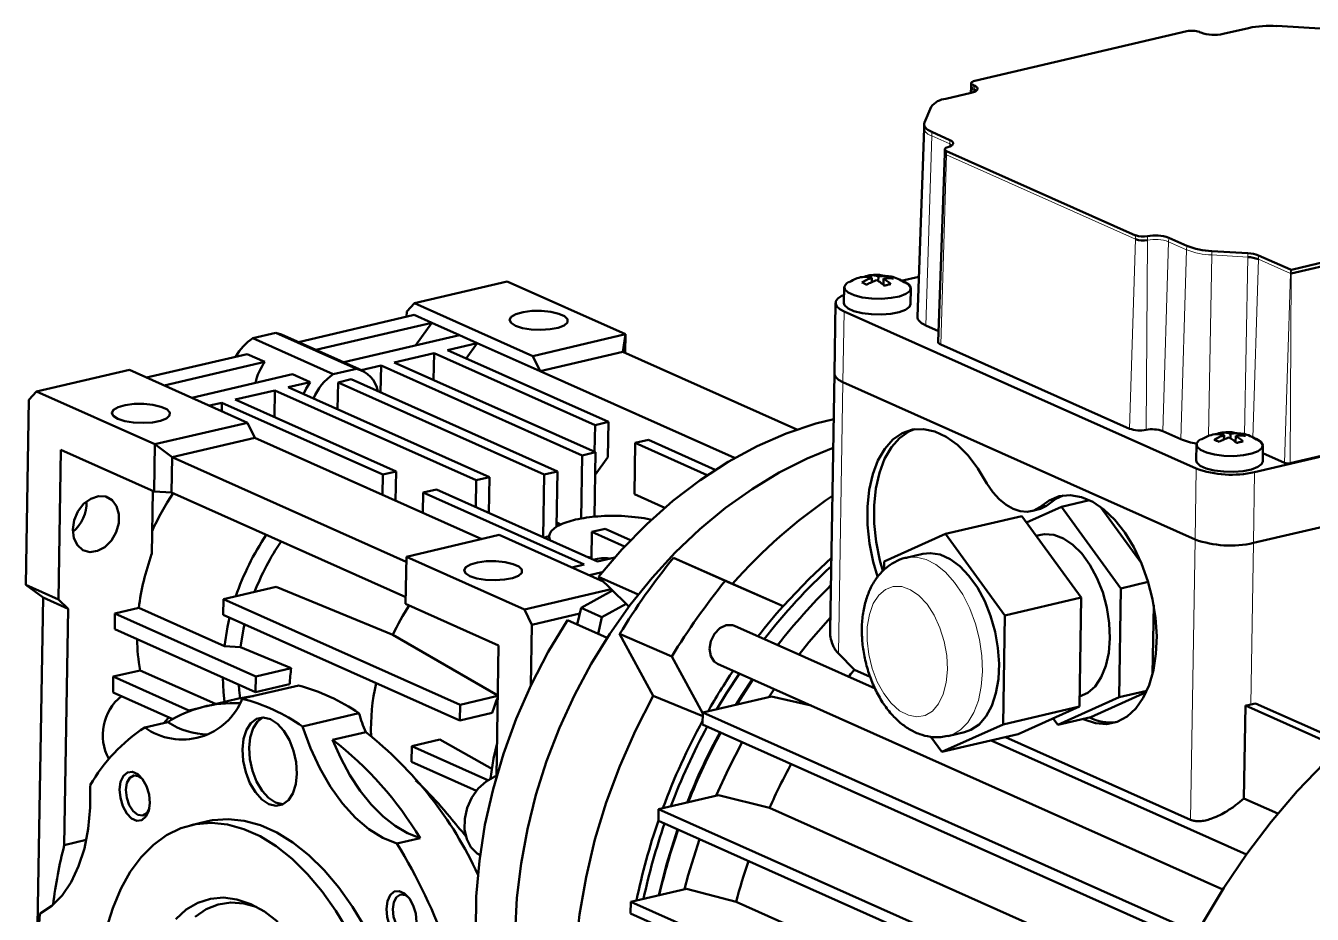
# Paper-space layout 'Лист2' of a CAD drawing. Header units: millimetres. Extents: x 0 to 420, y 0 to 297.
# Drawn here: x 268.45 to 283.91, y 188.01 to 198.68 of the extents above; entities that cross this region are included whole.
import ezdxf

# ---------------------------------------------------------------- set-up
doc = ezdxf.new("R2010")
doc.units = ezdxf.units.MM

psp = doc.layouts.new('Лист2')

# ---------------------------------------------------------------- linework, layer by layer
at = {"color": 7, "linetype": 'Continuous', "lineweight": 50}
for p, q in [((279.855, 198.019), (282.403, 198.615)), ((282.57, 198.599), (282.555, 198.606)), ((282.839, 198.583), (283.144, 198.654)), ((283.483, 198.679), (284.067, 198.644)), ((279.812, 197.992), (279.811, 197.944)), ((279.507, 197.804), (279.812, 197.875)), ((279.811, 197.945), (279.809, 197.874)), ((279.849, 197.963), (279.834, 197.97)), ((279.25, 197.517), (279.33, 197.707)), ((279.245, 197.451), (279.166, 195.185)), ((279.246, 197.498), (279.245, 197.45)), ((279.556, 197.308), (279.339, 197.405)), ((279.495, 197.151), (279.415, 194.884)), ((279.495, 197.198), (279.495, 197.151)), ((281.785, 196.163), (279.517, 197.176)), ((287.878, 196.691), (283.657, 195.704)), ((287.879, 196.739), (283.658, 195.751)), ((282.401, 196.037), (282.185, 196.134)), ((283.137, 195.949), (282.704, 195.975)), ((283.646, 195.752), (283.264, 195.923)), ((278.606, 195.685), (278.606, 195.655)), ((278.697, 195.67), (278.696, 195.613)), ((278.816, 195.672), (278.816, 195.648)), ((279.183, 195.666), (278.972, 195.617)), ((273.124, 195.349), (274.239, 195.609)), ((274.239, 195.609), (275.659, 194.975)), ((278.286, 195.539), (278.283, 195.35)), ((278.618, 195.652), (278.617, 195.601)), ((278.757, 195.568), (278.758, 195.643)), ((279.043, 195.586), (279.007, 195.602)), ((279.083, 195.337), (279.086, 195.526)), ((271.73, 194.881), (273.122, 195.207)), ((273.03, 195.186), (273.031, 195.247)), ((273.031, 195.247), (273.124, 195.349)), ((273.333, 195.113), (273.122, 195.207)), ((273.124, 195.349), (274.544, 194.714)), ((278.183, 195.352), (278.169, 194.502)), ((278.284, 195.25), (282.516, 193.361)), ((271.941, 194.787), (273.333, 195.113)), ((273.138, 194.841), (273.333, 195.113)), ((273.666, 194.964), (273.333, 195.113)), ((279.42, 195.014), (279.267, 195.082)), ((271.46, 194.993), (271.181, 194.928)), ((271.181, 194.928), (272.148, 194.496)), ((271.527, 194.972), (271.46, 194.993)), ((272.427, 194.561), (271.46, 194.993)), ((272.494, 194.54), (271.527, 194.972)), ((273.666, 194.964), (272.274, 194.639)), ((273.877, 194.87), (273.666, 194.964)), ((274.544, 194.714), (275.659, 194.975)), ((275.628, 194.765), (275.659, 194.975)), ((275.659, 194.975), (275.656, 194.753)), ((269.906, 194.455), (271.116, 194.738)), ((271.328, 194.644), (271.116, 194.738)), ((272.882, 194.637), (273.359, 194.748)), ((273.354, 194.426), (273.359, 194.748)), ((273.359, 194.748), (275.294, 193.885)), ((273.519, 194.786), (273.877, 194.87)), ((275.453, 193.922), (273.519, 194.786)), ((273.745, 194.685), (273.877, 194.87)), ((273.877, 194.87), (274.633, 194.532)), ((275.628, 194.765), (274.633, 194.532)), ((277.719, 193.831), (275.628, 194.765)), ((281.713, 193.841), (279.446, 194.854)), ((270.118, 194.361), (271.328, 194.644)), ((272.485, 194.544), (272.722, 194.599)), ((272.717, 194.277), (272.722, 194.599)), ((272.722, 194.599), (275.14, 193.52)), ((275.299, 193.557), (272.882, 194.637)), ((274.544, 194.714), (274.633, 194.532)), ((269.699, 194.548), (268.584, 194.287)), ((269.699, 194.548), (271.119, 193.913)), ((271.66, 194.495), (270.45, 194.212)), ((271.872, 194.401), (271.66, 194.495)), ((272.148, 194.496), (272.427, 194.561)), ((272.365, 194.434), (272.206, 194.396)), ((274.843, 193.327), (272.365, 194.434)), ((274.633, 194.532), (276.97, 193.489)), ((278.169, 194.502), (278.118, 191.419)), ((283.216, 193.319), (288.314, 194.511)), ((268.491, 194.186), (268.584, 194.287)), ((268.584, 194.287), (270.004, 193.653)), ((270.97, 194.19), (271.448, 194.301)), ((271.448, 194.301), (271.442, 193.979)), ((271.448, 194.301), (273.866, 193.222)), ((271.607, 194.339), (271.872, 194.401)), ((274.025, 193.259), (271.607, 194.339)), ((272.201, 194.074), (272.206, 194.396)), ((272.206, 194.396), (274.684, 193.29)), ((278.27, 194.4), (282.501, 192.51)), ((287.866, 194.413), (283.645, 193.426)), ((268.454, 191.966), (268.491, 194.186)), ((270.662, 194.118), (270.811, 194.152)), ((270.809, 194.052), (270.811, 194.152)), ((270.811, 194.152), (272.745, 193.289)), ((272.904, 193.326), (270.97, 194.19)), ((271.119, 193.913), (270.004, 193.653)), ((271.119, 193.913), (271.208, 193.731)), ((275.288, 193.562), (275.294, 193.885)), ((275.294, 193.885), (275.453, 193.922)), ((275.446, 193.497), (275.453, 193.922)), ((282.329, 193.715), (282.113, 193.812)), ((269.995, 193.086), (270.004, 193.653)), ((270.004, 193.653), (270.212, 193.498)), ((271.208, 193.731), (270.212, 193.498)), ((273.932, 192.515), (271.208, 193.731)), ((275.767, 193.055), (275.777, 193.669)), ((275.937, 193.706), (275.777, 193.669)), ((275.777, 193.669), (276.64, 193.283)), ((276.738, 193.348), (275.937, 193.706)), ((282.837, 193.795), (282.837, 193.765)), ((282.849, 193.762), (282.848, 193.712)), ((282.928, 193.781), (282.928, 193.732)), ((282.988, 193.679), (282.989, 193.754)), ((283.048, 193.783), (283.047, 193.759)), ((288.3, 193.661), (283.202, 192.469)), ((283.274, 193.697), (283.238, 193.712)), ((268.877, 193.585), (268.847, 191.79)), ((268.877, 193.585), (269.995, 193.086)), ((270.205, 193.073), (270.212, 193.498)), ((270.212, 193.498), (273.026, 192.242)), ((275.127, 192.758), (275.14, 193.52)), ((275.14, 193.52), (275.299, 193.557)), ((275.286, 192.782), (275.299, 193.557)), ((282.517, 193.649), (282.514, 193.46)), ((283.314, 193.447), (283.317, 193.636)), ((283.575, 193.43), (283.315, 193.546)), ((275.295, 193.286), (275.446, 193.497)), ((272.741, 193.046), (272.745, 193.289)), ((272.745, 193.289), (272.904, 193.326)), ((272.898, 192.976), (272.904, 193.326)), ((273.86, 192.899), (273.866, 193.222)), ((273.866, 193.222), (274.025, 193.259)), ((274.018, 192.828), (274.025, 193.259)), ((274.672, 192.536), (274.684, 193.29)), ((274.684, 193.29), (274.843, 193.327)), ((274.832, 192.661), (274.843, 193.327)), ((269.979, 193.093), (269.967, 192.333)), ((269.995, 193.086), (270.205, 193.073)), ((270.205, 193.073), (273.019, 191.817)), ((273.224, 192.831), (273.228, 193.073)), ((273.388, 193.11), (273.228, 193.073)), ((273.228, 193.073), (275.163, 192.209)), ((275.322, 192.246), (273.388, 193.11)), ((275.767, 193.055), (276.131, 192.892)), ((280.897, 192.902), (280.475, 192.712)), ((280.637, 192.897), (280.717, 192.916)), ((281.235, 192.981), (280.897, 192.902)), ((281.611, 191.923), (280.897, 192.902)), ((281.36, 192.905), (281.857, 192.225)), ((279.503, 192.576), (280.419, 192.79)), ((281.133, 191.811), (280.419, 192.79)), ((280.535, 192.852), (280.614, 192.87)), ((274.883, 192.689), (274.833, 192.714)), ((274.833, 192.697), (274.883, 192.689)), ((275.25, 192.278), (275.256, 192.601)), ((275.415, 192.638), (275.256, 192.601)), ((275.256, 192.601), (275.648, 192.425)), ((275.72, 192.502), (275.415, 192.638)), ((279.503, 192.576), (278.767, 192.245)), ((280.217, 191.597), (279.503, 192.576)), ((274.142, 192.564), (273.027, 192.303)), ((274.142, 192.564), (275.389, 192.006)), ((280.647, 192.566), (280.591, 192.553)), ((273.017, 191.736), (273.027, 192.303)), ((273.027, 192.303), (274.447, 191.668)), ((275.195, 192.303), (275.251, 192.293)), ((275.531, 192.295), (275.322, 192.246)), ((276.857, 192.014), (276.236, 192.291)), ((276.945, 191.979), (276.236, 192.291)), ((279.231, 192.338), (279.031, 192.291)), ((275.163, 192.209), (275.014, 192.174)), ((275.226, 192.08), (275.38, 192.116)), ((278.767, 192.245), (278.765, 192.144)), ((268.847, 191.79), (268.454, 191.966)), ((268.662, 191.811), (268.454, 191.966)), ((275.81, 191.847), (275.335, 192.06)), ((275.666, 191.738), (275.335, 192.06)), ((275.361, 192.019), (275.368, 192.027)), ((276.857, 192.014), (277.552, 191.708)), ((277.552, 191.708), (276.945, 191.979)), ((281.938, 192), (281.611, 191.923)), ((268.662, 191.811), (268.59, 187.503)), ((268.662, 191.811), (268.964, 191.676)), ((271.462, 191.941), (270.831, 191.793)), ((272.863, 191.364), (271.462, 191.941)), ((275.487, 191.912), (274.447, 191.668)), ((275.502, 191.897), (275.125, 191.69)), ((280.217, 191.597), (281.133, 191.811)), ((281.112, 190.502), (281.133, 191.811)), ((281.589, 190.614), (281.611, 191.923)), ((268.964, 191.676), (268.847, 191.79)), ((268.917, 188.838), (268.964, 191.676)), ((269.813, 191.687), (269.526, 191.62)), ((270.84, 191.228), (269.813, 191.687)), ((270.831, 191.793), (270.827, 191.604)), ((273.671, 190.525), (270.831, 191.793)), ((274.135, 191.237), (273.017, 191.736)), ((274.447, 191.668), (274.535, 191.486)), ((275.125, 191.69), (275.078, 191.488)), ((275.376, 191.578), (275.125, 191.69)), ((275.376, 191.578), (275.666, 191.738)), ((275.7, 191.705), (275.666, 191.738)), ((282.004, 191.72), (281.991, 190.896)), ((269.526, 191.62), (269.523, 191.431)), ((269.526, 191.62), (271.219, 190.864)), ((270.827, 191.604), (273.668, 190.336)), ((275.109, 191.62), (274.535, 191.486)), ((275.437, 191.327), (274.961, 191.54)), ((275.329, 191.375), (275.376, 191.578)), ((280.196, 190.288), (280.217, 191.597)), ((269.523, 191.431), (271.216, 190.675)), ((274.125, 190.637), (272.863, 191.364)), ((274.535, 191.486), (274.523, 190.756)), ((276.215, 191.105), (275.588, 191.375)), ((275.588, 191.375), (275.993, 190.632)), ((278.657, 190.72), (276.97, 191.473)), ((270.84, 191.228), (271.033, 191.217)), ((271.033, 191.217), (271.642, 190.963)), ((274.109, 189.662), (274.135, 191.237)), ((277.487, 191.242), (277.54, 191.308)), ((276.588, 190.42), (276.215, 191.105)), ((276.726, 191.044), (276.766, 191.017)), ((278.216, 191.14), (278.409, 190.946)), ((269.828, 190.937), (269.506, 190.862)), ((270.732, 190.534), (269.828, 190.937)), ((271.642, 190.963), (271.219, 190.864)), ((276.766, 191.017), (282.835, 188.307)), ((278.409, 190.946), (278.599, 190.861)), ((269.506, 190.862), (269.503, 190.673)), ((269.506, 190.862), (270.413, 190.457)), ((271.056, 190.598), (271.733, 190.756)), ((271.219, 190.864), (271.216, 190.675)), ((271.216, 190.675), (271.624, 190.771)), ((270.222, 190.352), (269.503, 190.673)), ((271.01, 190.599), (270.612, 190.505)), ((274.125, 190.631), (273.671, 190.525)), ((275.993, 190.632), (276.588, 190.387)), ((277.412, 190.623), (276.588, 190.431)), ((277.382, 190.616), (277.446, 190.713)), ((277.888, 190.516), (277.412, 190.623)), ((280.853, 190.284), (281.589, 190.614)), ((281.913, 190.674), (281.251, 190.377)), ((281.921, 190.692), (281.589, 190.614)), ((270.413, 190.457), (270.412, 190.443)), ((270.413, 190.457), (270.548, 190.489)), ((272.457, 190.423), (271.78, 190.264)), ((273.668, 190.336), (273.671, 190.525)), ((273.668, 190.336), (274.057, 190.427)), ((276.588, 190.431), (276.586, 190.289)), ((276.588, 190.431), (282.525, 187.78)), ((280.196, 190.288), (281.112, 190.502)), ((280.375, 190.172), (281.112, 190.502)), ((283.107, 190.515), (283.088, 189.4)), ((284.245, 190.006), (283.107, 190.515)), ((283.17, 190.527), (283.229, 190.541)), ((283.229, 190.541), (284.305, 190.061)), ((270.162, 190.317), (269.883, 190.252)), ((282.463, 187.664), (276.586, 190.289)), ((279.459, 189.958), (280.196, 190.288)), ((280.797, 190.361), (280.853, 190.284)), ((281.251, 190.377), (280.853, 190.284)), ((272.14, 190.103), (272.538, 190.196)), ((273.093, 190.027), (273.429, 190.106)), ((274.063, 189.752), (273.429, 190.106)), ((279.326, 190.14), (279.459, 189.958)), ((279.459, 189.958), (280.375, 190.172)), ((279.532, 190.149), (279.732, 190.196)), ((280.223, 190.136), (282.446, 189.144)), ((273.093, 190.027), (273.09, 189.838)), ((274.007, 189.619), (273.093, 190.027)), ((283.119, 188.727), (280.053, 190.096)), ((273.09, 189.838), (273.868, 189.49)), ((276.777, 189.44), (276.057, 189.271)), ((277.389, 189.286), (276.777, 189.44)), ((283.088, 189.4), (283.497, 189.218)), ((276.057, 189.271), (276.055, 189.13)), ((276.057, 189.271), (281.994, 186.62)), ((282.206, 187.135), (277.389, 189.286)), ((270.641, 189.126), (270.442, 189.079)), ((281.949, 186.498), (276.055, 189.13)), ((269.182, 188.9), (268.917, 188.838)), ((272.914, 188.856), (273.192, 188.922)), ((276.39, 188.314), (275.722, 188.158)), ((276.988, 188.157), (276.39, 188.314)), ((275.722, 188.158), (275.72, 188.016)), ((275.722, 188.158), (276.765, 187.692)), ((281.789, 186.013), (276.988, 188.157)), ((276.763, 187.551), (275.72, 188.016))]:
    psp.add_line(p, q, dxfattribs=at)
at = {"color": 8, "linetype": 'Continuous', "lineweight": 18}
for p, q in [((279.833, 197.922), (279.832, 197.881)), ((279.834, 197.97), (279.833, 197.922)), ((279.848, 197.916), (279.833, 197.922)), ((279.848, 197.916), (279.847, 197.886)), ((279.849, 197.963), (279.848, 197.916)), ((279.339, 197.405), (279.338, 197.357)), ((279.338, 197.357), (279.267, 195.082)), ((279.555, 197.261), (279.338, 197.357)), ((279.554, 197.231), (279.555, 197.261)), ((279.555, 197.261), (279.556, 197.308)), ((279.517, 197.129), (279.446, 194.854)), ((279.517, 197.176), (279.517, 197.129)), ((281.784, 196.116), (279.517, 197.129)), ((281.784, 196.116), (281.785, 196.163)), ((281.929, 196.153), (281.928, 196.105)), ((282.184, 196.087), (282.185, 196.134)), ((281.713, 193.841), (281.784, 196.116)), ((281.928, 196.105), (281.913, 193.826)), ((282.113, 193.812), (282.184, 196.087)), ((282.4, 195.99), (282.184, 196.087)), ((282.329, 193.715), (282.4, 195.99)), ((282.4, 195.99), (282.401, 196.037)), ((282.704, 195.975), (282.703, 195.928)), ((282.703, 195.928), (282.661, 193.754)), ((283.136, 195.902), (282.703, 195.928)), ((283.096, 193.772), (283.136, 195.902)), ((283.137, 195.949), (283.136, 195.902)), ((283.263, 195.876), (283.196, 193.73)), ((283.264, 195.923), (283.263, 195.876)), ((283.646, 195.705), (283.263, 195.876)), ((283.575, 193.43), (283.646, 195.705)), ((283.657, 195.704), (283.645, 193.426)), ((283.646, 195.705), (283.646, 195.752)), ((283.658, 195.751), (283.657, 195.704)), ((278.27, 194.4), (278.284, 195.25)), ((278.27, 194.4), (278.216, 191.14)), ((282.501, 192.51), (282.516, 193.361)), ((283.202, 192.469), (283.216, 193.319)), ((282.446, 189.144), (282.501, 192.51)), ((283.202, 192.469), (283.17, 190.527))]:
    psp.add_line(p, q, dxfattribs=at)
at = {"color": 7, "linetype": 'Continuous', "lineweight": 50, "flags": 128}
for points in [[(279.855, 198.019), (279.839, 198.014), (279.827, 198.009), (279.818, 198.003), (279.813, 197.996), (279.812, 197.989), (279.815, 197.982), (279.823, 197.976), (279.834, 197.97)], [(279.812, 197.875), (279.84, 197.883), (279.862, 197.893), (279.877, 197.904), (279.886, 197.916), (279.888, 197.928), (279.882, 197.94), (279.869, 197.952), (279.849, 197.963)], [(279.874, 197.901), (279.868, 197.905), (279.848, 197.916)], [(279.25, 197.517), (279.246, 197.502), (279.247, 197.488), (279.252, 197.473), (279.261, 197.458), (279.275, 197.444), (279.292, 197.43), (279.314, 197.417), (279.339, 197.405)], [(279.531, 197.224), (279.518, 197.219), (279.507, 197.213), (279.5, 197.207), (279.496, 197.201), (279.496, 197.195), (279.5, 197.188), (279.507, 197.182), (279.517, 197.176)], [(279.531, 197.224), (279.555, 197.232), (279.574, 197.241), (279.587, 197.252), (279.594, 197.263), (279.594, 197.275), (279.587, 197.287), (279.575, 197.298), (279.556, 197.308)], [(279.495, 197.151), (279.495, 197.147), (279.499, 197.141), (279.506, 197.135), (279.517, 197.129)], [(278.341, 195.604), (278.317, 195.589), (278.288, 195.551), (278.294, 195.512), (278.335, 195.475), (278.407, 195.443), (278.504, 195.418), (278.617, 195.404), (278.736, 195.402), (278.851, 195.411), (278.951, 195.43), (279.027, 195.459), (279.074, 195.494), (279.085, 195.533), (279.062, 195.572), (279.004, 195.607)], [(278.284, 195.448), (278.251, 195.433), (278.21, 195.404), (278.187, 195.373), (278.184, 195.341), (278.199, 195.309), (278.233, 195.278), (278.284, 195.25)], [(274.285, 195.112), (274.338, 195.077), (274.422, 195.05), (274.527, 195.033), (274.642, 195.028), (274.754, 195.035), (274.851, 195.054), (274.923, 195.082), (274.961, 195.117), (274.963, 195.155), (274.927, 195.191), (274.857, 195.222), (274.761, 195.245), (274.65, 195.256), (274.535, 195.255), (274.429, 195.242), (274.343, 195.218), (274.287, 195.186), (274.267, 195.149), (274.285, 195.112)], [(279.083, 195.337), (279.07, 195.306), (279.024, 195.27), (278.948, 195.241), (278.848, 195.222), (278.733, 195.213), (278.614, 195.215), (278.501, 195.229), (278.404, 195.254), (278.332, 195.286), (278.291, 195.323), (278.283, 195.35)], [(279.267, 195.082), (279.24, 195.096), (279.216, 195.11), (279.197, 195.126), (279.182, 195.141), (279.172, 195.157), (279.167, 195.173), (279.166, 195.185)], [(279.446, 194.854), (279.431, 194.862), (279.421, 194.87), (279.416, 194.879), (279.415, 194.884)], [(278.169, 194.502), (278.17, 194.491), (278.185, 194.459), (278.219, 194.428), (278.27, 194.4)], [(278.27, 194.4), (278.219, 194.428), (278.185, 194.459), (278.17, 194.491), (278.169, 194.502)], [(271.791, 194.256), (271.822, 194.322), (271.872, 194.401)], [(269.506, 193.994), (269.559, 193.96), (269.643, 193.933), (269.748, 193.915), (269.863, 193.91), (269.975, 193.917), (270.072, 193.936), (270.144, 193.965), (270.182, 194), (270.184, 194.037), (270.148, 194.074), (270.078, 194.105), (269.982, 194.127), (269.871, 194.139), (269.756, 194.138), (269.65, 194.125), (269.564, 194.101), (269.508, 194.068), (269.488, 194.032), (269.506, 193.994)], [(275.335, 192.06), (275.616, 192.39), (275.914, 192.695), (276.228, 192.974), (276.555, 193.224), (276.893, 193.444), (277.239, 193.631), (277.59, 193.784), (277.945, 193.903), (278.16, 193.957)], [(278.687, 192.066), (278.636, 192.241), (278.591, 192.463), (278.567, 192.685), (278.566, 192.901), (278.587, 193.105), (278.629, 193.293), (278.692, 193.459), (278.774, 193.599), (278.872, 193.71), (278.984, 193.787), (279.108, 193.83), (279.239, 193.837), (279.375, 193.808), (279.512, 193.744), (279.646, 193.647), (279.774, 193.518), (279.893, 193.362), (279.999, 193.182)], [(278.75, 192.134), (278.715, 192.259), (278.671, 192.481), (278.647, 192.703), (278.646, 192.919), (278.666, 193.124), (278.709, 193.312), (278.772, 193.478), (278.853, 193.618), (278.952, 193.728), (279.064, 193.806), (279.132, 193.834)], [(282.572, 193.714), (282.548, 193.699), (282.519, 193.662), (282.525, 193.623), (282.566, 193.585), (282.638, 193.553), (282.735, 193.529), (282.848, 193.515), (282.967, 193.512), (283.082, 193.521), (283.182, 193.541), (283.258, 193.569), (283.305, 193.605), (283.316, 193.644), (283.293, 193.682), (283.236, 193.717)], [(274.334, 187.795), (274.355, 188.204), (274.404, 188.616), (274.48, 189.029), (274.582, 189.441), (274.712, 189.848), (274.866, 190.248), (275.045, 190.638), (275.247, 191.016), (275.471, 191.378), (275.715, 191.724), (275.978, 192.05), (276.257, 192.354), (276.552, 192.634), (276.86, 192.889), (277.179, 193.116), (277.507, 193.314), (277.842, 193.482), (278.154, 193.609)], [(283.314, 193.447), (283.301, 193.416), (283.255, 193.381), (283.179, 193.352), (283.079, 193.332), (282.964, 193.323), (282.845, 193.326), (282.732, 193.34), (282.635, 193.364), (282.563, 193.396), (282.522, 193.434), (282.514, 193.46)], [(279.999, 193.182), (280.07, 193.08), (280.148, 192.994), (280.231, 192.926), (280.315, 192.878), (280.401, 192.85), (280.484, 192.844), (280.564, 192.86), (280.637, 192.897)], [(280.637, 192.897), (280.748, 192.98), (280.87, 193.029), (281, 193.042), (281.135, 193.019), (281.272, 192.961), (281.407, 192.869), (281.537, 192.745), (281.657, 192.594), (281.765, 192.417), (281.858, 192.222), (281.934, 192.011), (281.991, 191.792), (282.026, 191.569), (282.04, 191.349), (282.031, 191.138), (282.001, 190.94), (281.949, 190.761), (281.878, 190.606), (281.789, 190.479), (281.684, 190.382), (281.566, 190.32), (281.439, 190.293), (281.305, 190.302), (281.168, 190.346), (281.152, 190.354)], [(280.717, 192.916), (280.827, 192.999), (280.915, 193.038)], [(269.036, 192.741), (269.02, 192.63), (269.033, 192.527), (269.075, 192.441), (269.141, 192.383), (269.225, 192.359), (269.316, 192.372), (269.405, 192.419), (269.483, 192.497), (269.541, 192.596), (269.572, 192.706), (269.574, 192.814), (269.546, 192.91), (269.491, 192.983), (269.415, 193.025), (269.327, 193.031), (269.235, 193), (269.15, 192.937), (269.082, 192.847), (269.036, 192.741)], [(280.717, 192.916), (280.643, 192.879), (280.614, 192.87)], [(280.647, 192.566), (280.692, 192.574), (280.804, 192.566), (280.919, 192.523), (281.033, 192.447), (281.14, 192.34), (281.238, 192.206), (281.323, 192.049), (281.392, 191.876), (281.442, 191.693), (281.471, 191.506), (281.479, 191.323)], [(277.552, 191.708), (277.864, 192.037), (278.132, 192.288)], [(279.231, 192.338), (279.321, 192.347), (279.439, 192.328), (279.558, 192.275), (279.675, 192.189), (279.785, 192.074), (279.886, 191.933), (279.974, 191.77), (280.045, 191.591), (280.099, 191.402), (280.133, 191.208), (280.146, 191.017), (280.138, 190.833), (280.108, 190.663), (280.058, 190.513), (279.99, 190.387), (279.906, 190.289), (279.807, 190.222), (279.732, 190.196)], [(273.874, 192.043), (273.79, 192.07), (273.737, 192.104), (273.719, 192.142), (273.74, 192.179), (273.796, 192.211), (273.881, 192.235), (273.987, 192.248), (274.102, 192.249), (274.214, 192.238), (274.309, 192.215), (274.379, 192.184), (274.415, 192.148), (274.414, 192.11), (274.375, 192.075), (274.303, 192.047), (274.206, 192.028), (274.094, 192.021), (273.979, 192.026), (273.874, 192.043)], [(270.903, 191.571), (270.879, 191.462), (270.84, 191.228)], [(271.082, 191.49), (271.071, 191.438), (271.033, 191.217)], [(274.853, 184.973), (274.634, 185.249), (274.44, 185.552), (274.272, 185.879), (274.132, 186.229), (274.02, 186.599), (273.937, 186.986), (273.883, 187.388), (273.86, 187.801), (273.867, 188.223), (273.904, 188.651), (273.971, 189.081), (274.068, 189.51), (274.193, 189.936), (274.347, 190.355), (274.527, 190.763), (274.732, 191.159), (274.961, 191.54)], [(277.745, 191.127), (277.863, 191.275), (278.12, 191.572)], [(276.97, 191.473), (276.946, 191.482), (276.87, 191.481), (276.794, 191.444), (276.728, 191.377), (276.685, 191.29), (276.669, 191.196), (276.683, 191.11), (276.726, 191.044)], [(281.479, 191.323), (281.465, 191.149), (281.43, 190.991), (281.375, 190.855), (281.302, 190.745), (281.213, 190.666), (281.113, 190.622)], [(277.027, 190.9), (276.874, 190.664), (276.757, 190.47)], [(278.34, 190.861), (278.363, 190.89), (278.409, 190.946)], [(270.82, 190.852), (270.829, 190.677), (270.843, 190.559)], [(271.029, 190.603), (271.019, 190.699), (271.015, 190.765)], [(276.985, 190.523), (277.061, 190.645), (277.183, 190.83)], [(276.996, 190.526), (277.039, 190.597), (277.189, 190.828)], [(271.189, 190.629), (271.173, 190.627), (271.01, 190.599)], [(275.938, 184.044), (275.73, 184.356), (275.547, 184.693), (275.392, 185.053), (275.263, 185.433), (275.164, 185.832), (275.093, 186.246), (275.052, 186.674), (275.04, 187.111), (275.059, 187.555), (275.107, 188.005), (275.185, 188.455), (275.292, 188.905), (275.427, 189.35), (275.59, 189.788), (275.779, 190.216), (275.993, 190.632)], [(270.178, 190.372), (270.167, 190.362), (270.113, 190.305)], [(271.697, 189.569), (271.711, 189.696), (271.702, 189.833), (271.671, 189.97), (271.621, 190.099), (271.555, 190.211), (271.477, 190.297), (271.393, 190.352), (271.308, 190.372), (271.228, 190.356), (271.159, 190.305), (271.106, 190.223), (271.071, 190.114), (271.058, 189.987), (271.067, 189.85), (271.097, 189.713), (271.147, 189.584), (271.214, 189.473), (271.291, 189.387), (271.376, 189.331), (271.46, 189.311), (271.54, 189.327), (271.609, 189.378), (271.663, 189.46), (271.697, 189.569)], [(271.546, 189.33), (271.54, 189.33), (271.455, 189.35), (271.371, 189.405), (271.293, 189.491), (271.227, 189.603), (271.177, 189.731), (271.146, 189.869), (271.137, 190.006), (271.151, 190.133), (271.185, 190.242), (271.239, 190.324), (271.302, 190.372)], [(271.78, 190.264), (271.874, 190.005), (271.987, 189.762), (272.117, 189.538), (272.26, 189.339), (272.415, 189.168), (272.577, 189.029), (272.744, 188.925), (272.914, 188.856)], [(273.192, 188.922), (273.042, 188.981), (272.892, 189.069), (272.746, 189.184), (272.605, 189.326), (272.472, 189.492), (272.349, 189.678), (272.238, 189.883), (272.14, 190.103)], [(274.038, 189.638), (274.075, 189.877), (274.116, 190.062)], [(276.75, 189.434), (276.896, 189.753), (277.061, 190.077)], [(282.594, 187.904), (282.847, 188.327), (283.122, 188.732), (283.416, 189.119), (283.729, 189.485), (284.058, 189.828)], [(269.931, 189.252), (269.944, 189.344), (269.935, 189.446), (269.905, 189.545), (269.857, 189.63), (269.799, 189.69), (269.736, 189.719), (269.676, 189.711), (269.627, 189.67), (269.594, 189.598), (269.581, 189.506), (269.591, 189.405), (269.621, 189.305), (269.668, 189.22), (269.726, 189.16), (269.789, 189.132), (269.849, 189.139), (269.898, 189.181), (269.931, 189.252)], [(269.842, 189.647), (269.81, 189.668), (269.752, 189.675), (269.703, 189.647), (269.67, 189.586), (269.657, 189.502)], [(273.913, 188.717), (273.878, 188.738), (273.803, 188.812), (273.752, 188.91), (273.726, 189.027), (273.728, 189.155), (273.758, 189.285), (273.813, 189.409), (273.891, 189.517), (273.985, 189.604), (274.089, 189.662), (274.112, 189.67)], [(268.626, 188.017), (268.766, 188.108), (268.892, 188.235), (269.001, 188.395), (269.09, 188.584), (269.159, 188.799), (269.205, 189.036), (269.229, 189.29), (269.228, 189.556)], [(269.657, 189.502), (269.667, 189.408), (269.698, 189.318), (269.745, 189.246), (269.802, 189.203), (269.859, 189.195), (269.908, 189.224), (269.942, 189.285), (269.942, 189.288)], [(272.334, 187.794), (272.181, 188.049), (272.016, 188.283), (271.84, 188.491), (271.655, 188.672), (271.464, 188.824), (271.27, 188.944), (271.073, 189.032), (270.878, 189.086), (270.685, 189.105), (270.497, 189.091), (270.317, 189.041), (270.146, 188.958), (269.987, 188.842), (269.841, 188.695), (269.71, 188.518), (269.595, 188.313), (269.499, 188.083), (269.421, 187.83)], [(272.534, 187.84), (272.38, 188.096), (272.215, 188.329), (272.039, 188.538), (271.854, 188.719), (271.664, 188.87), (271.469, 188.991), (271.273, 189.078), (271.077, 189.132), (270.884, 189.152), (270.696, 189.137), (270.641, 189.126)], [(276.06, 188.237), (276.152, 188.607), (276.282, 189.028)], [(276.367, 188.309), (276.412, 188.477), (276.548, 188.91)], [(273.137, 187.821), (273.149, 187.913), (273.14, 188.015), (273.11, 188.114), (273.063, 188.199), (273.004, 188.259), (272.941, 188.287), (272.882, 188.28), (272.832, 188.238), (272.799, 188.167), (272.787, 188.075), (272.796, 187.973), (272.826, 187.874), (272.873, 187.789), (272.932, 187.729), (272.995, 187.701), (273.055, 187.708), (273.104, 187.75), (273.137, 187.821)], [(273.05, 188.214), (273.015, 188.236), (272.958, 188.244), (272.909, 188.215), (272.875, 188.154), (272.863, 188.07)], [(271.483, 187.916), (271.322, 188.039), (271.157, 188.129), (270.992, 188.186), (270.83, 188.208), (270.672, 188.195), (270.522, 188.147), (270.383, 188.065), (270.256, 187.95)], [(270.488, 187.977), (270.62, 188.069), (270.764, 188.127), (270.916, 188.15), (271.074, 188.139), (271.224, 188.096)], [(272.863, 188.07), (272.872, 187.976), (272.903, 187.887), (272.951, 187.815), (273.007, 187.772), (273.065, 187.764), (273.114, 187.793), (273.147, 187.854), (273.148, 187.856)]]:
    psp.add_lwpolyline(points, dxfattribs=at)
at = {"color": 8, "linetype": 'Continuous', "lineweight": 18, "flags": 128}
for points in [[(279.811, 197.945), (279.811, 197.942), (279.815, 197.935), (279.822, 197.928), (279.833, 197.922)], [(279.58, 197.246), (279.574, 197.251), (279.555, 197.261)], [(279.947, 190.923), (279.939, 191.113), (279.91, 191.307), (279.862, 191.498), (279.794, 191.68), (279.71, 191.847), (279.612, 191.994), (279.504, 192.117), (279.388, 192.21), (279.269, 192.271), (279.151, 192.299), (279.036, 192.292), (279.035, 192.292)], [(279.518, 191.116), (279.527, 190.948), (279.513, 190.791), (279.477, 190.651), (279.42, 190.535), (279.346, 190.448), (279.258, 190.395), (279.16, 190.378), (279.057, 190.398), (278.952, 190.453), (278.852, 190.542), (278.761, 190.66), (278.683, 190.801), (278.622, 190.96), (278.581, 191.128), (278.561, 191.297), (278.564, 191.461), (278.589, 191.61), (278.635, 191.739), (278.701, 191.841), (278.782, 191.911), (278.876, 191.946), (278.977, 191.945), (279.082, 191.907), (279.184, 191.835), (279.281, 191.731), (279.366, 191.6), (279.436, 191.45), (279.487, 191.285), (279.518, 191.116)], [(279.529, 190.148), (279.582, 190.164), (279.683, 190.222), (279.771, 190.313), (279.844, 190.432), (279.898, 190.577), (279.933, 190.742), (279.947, 190.923)]]:
    psp.add_lwpolyline(points, dxfattribs=at)
at = {"color": 7, "linetype": 'Continuous', "lineweight": 50}
for centre, radius, start, end in [((282.463, 198.349), 0.273, 70.4449, 102.7174), ((282.732, 199.056), 0.485, 250.4466, 282.7168), ((283.399, 197.459), 1.222, 86.0756, 102.0619), ((279.531, 197.55), 0.255, 95.3311, 141.9223), ((281.876, 196.421), 0.273, 250.4412, 281.1246), ((282.022, 195.677), 0.485, 70.4431, 101.1229), ((281.876, 196.373), 0.273, 250.4363, 281.1248), ((282.734, 196.889), 0.915, 248.6216, 268.0625), ((283.123, 195.518), 0.384, 68.6276, 88.0546), ((283.124, 195.566), 0.383, 68.6153, 88.0669), ((283.653, 195.771), 0.0204, 250.3872, 282.7663), ((283.652, 195.724), 0.0205, 250.4315, 282.721), ((271.531, 194.408), 0.627, 123.928, 151.575), ((271.889, 194.235), 0.694, 143.9593, 167.0729), ((272.513, 193.961), 0.647, 124.3021, 158.1276), ((272.348, 194.228), 0.342, 10.6292, 76.6548), ((281.84, 194.198), 0.379, 250.4397, 281.1246), ((281.986, 193.455), 0.379, 70.4395, 101.1247), ((282.638, 194.461), 0.808, 247.4818, 261.5118), ((282.938, 194.551), 1.263, 250.4484, 282.7156), ((283.617, 193.549), 0.126, 250.4472, 282.7158), ((272.799, 191.332), 3.103, 146.0619, 155.6919), ((281.746, 187.733), 6.409, 124.1877, 138.5125), ((268.739, 192.946), 0.445, 309.2042, 2.664), ((273.931, 190.825), 3.118, 146.0837, 161.2411), ((273.93, 190.826), 2.923, 145.4354, 158.8678), ((275.123, 190.963), 1.631, 103.3258, 106.0614), ((282.924, 193.7), 1.263, 250.4469, 282.7171), ((272.796, 191.317), 3.006, 160.2429, 172.9344), ((275.399, 191.943), 0.344, 78.5018, 110.496), ((282.986, 186.834), 8.68, 141.0459, 148.46), ((282.848, 187.03), 6.989, 132.4593, 142.195), ((283.629, 186.547), 8.703, 141.0886, 148.4173), ((283.12, 186.877), 7.125, 134.4889, 142.2205), ((275.4, 190.171), 2.803, 146.5425, 154.8198), ((282.953, 186.914), 7.222, 138.4115, 142.1316), ((272.217, 191.35), 2.425, 180.9232, 189.7888), ((274.21, 190.628), 2.589, 172.5663, 176.8427), ((283.32, 186.648), 7.675, 146.054, 150.3446), ((271.138, 188.512), 2.321, 55.3984, 75.1642), ((275.12, 190.225), 2.519, 167.1822, 181.7696), ((269.975, 190.162), 0.596, 128.5724, 208.9536), ((270.334, 190.883), 0.776, 234.458, 338.4173), ((270.461, 188.354), 2.321, 55.3984, 75.1633), ((277.062, 189.426), 3.168, 158.0209, 161.5845), ((270.946, 189.074), 1.47, 86.9277, 122.2659), ((275.639, 191.436), 3.34, 197.6701, 201.7994), ((282.954, 191.455), 0.953, 279.2112, 283.0841), ((270.649, 191.035), 0.868, 235.8423, 269.6411), ((283.453, 186.572), 7.829, 151.2976, 159.7378), ((283.525, 186.54), 7.826, 151.5874, 159.3079), ((281.486, 190.87), 0.559, 242.9765, 276.7465), ((271.001, 188.544), 2.041, 123.1997, 150.2556), ((269.547, 186.733), 4.252, 30.9765, 52.424), ((269.65, 186.536), 4.663, 24.6962, 51.7258), ((283.406, 186.594), 7.529, 151.3534, 158.5085), ((283.723, 186.452), 7.865, 151.6087, 158.3398), ((284.331, 186.18), 7.605, 151.4583, 155.8952), ((283.26, 186.637), 7.625, 160.8988, 168.3679), ((283.36, 186.597), 7.652, 160.9283, 167.9505), ((283.568, 186.506), 7.7, 160.9064, 166.9972), ((274.046, 187.514), 5.297, 165.5163, 173.3923), ((267.315, 185.396), 6.581, 19.3699, 31.7222), ((284.203, 186.226), 7.469, 161.0892, 165.0145), ((275.152, 187.307), 6.565, 173.7939, 183.6598)]:
    psp.add_arc(centre, radius, start, end, dxfattribs=at)
at = {"color": 8, "linetype": 'Continuous', "lineweight": 18}
for centre, radius, start, end in [((279.372, 197.484), 0.131, 194.5516, 255.0174), ((282.022, 195.63), 0.484, 70.4386, 101.1274), ((282.734, 196.842), 0.915, 248.6214, 268.0607)]:
    psp.add_arc(centre, radius, start, end, dxfattribs=at)
at = {"color": 7, "linetype": 'Continuous', "lineweight": 50}
for points, knots in [([(278.529, 195.666), (278.499, 195.662), (278.433, 195.653), (278.376, 195.618), (278.345, 195.599)], [0, 0, 0, 0, 0.458792, 1, 1, 1, 1]), ([(278.606, 195.685), (278.593, 195.683), (278.566, 195.678), (278.54, 195.67), (278.527, 195.666)], [0, 0, 0, 0, 0.4933746, 1, 1, 1, 1]), ([(278.527, 195.666), (278.542, 195.666), (278.573, 195.665), (278.602, 195.656), (278.618, 195.652)], [0, 0, 0, 0, 0.485918, 1, 1, 1, 1]), ([(278.697, 195.67), (278.682, 195.675), (278.653, 195.684), (278.622, 195.685), (278.606, 195.685)], [0, 0, 0, 0, 0.508104, 1, 1, 1, 1]), ([(278.779, 195.675), (278.733, 195.685), (278.675, 195.698), (278.618, 195.684), (278.607, 195.682)], [0, 0, 0, 0, 0.793937, 1, 1, 1, 1]), ([(278.816, 195.672), (278.797, 195.674), (278.757, 195.677), (278.718, 195.673), (278.697, 195.67)], [0, 0, 0, 0, 0.4908896, 1, 1, 1, 1]), ([(278.816, 195.672), (278.827, 195.669), (278.847, 195.661), (278.867, 195.651), (278.877, 195.645)], [0, 0, 0, 0, 0.488182, 1, 1, 1, 1]), ([(279.007, 195.602), (278.957, 195.63), (278.898, 195.665), (278.831, 195.67), (278.821, 195.671)], [0, 0, 0, 0, 0.845697, 1, 1, 1, 1]), ([(278.618, 195.652), (278.597, 195.645), (278.556, 195.63), (278.517, 195.609), (278.498, 195.598)], [0, 0, 0, 0, 0.489069, 1, 1, 1, 1]), ([(278.498, 195.598), (278.508, 195.594), (278.529, 195.587), (278.548, 195.576), (278.558, 195.571)], [0, 0, 0, 0, 0.488197, 1, 1, 1, 1]), ([(278.558, 195.571), (278.578, 195.582), (278.616, 195.603), (278.658, 195.618), (278.678, 195.625)], [0, 0, 0, 0, 0.504912, 1, 1, 1, 1]), ([(278.678, 195.625), (278.694, 195.615), (278.726, 195.596), (278.754, 195.571), (278.768, 195.558)], [0, 0, 0, 0, 0.4813107, 1, 1, 1, 1]), ([(278.758, 195.643), (278.778, 195.646), (278.817, 195.65), (278.857, 195.647), (278.877, 195.645)], [0, 0, 0, 0, 0.503115, 1, 1, 1, 1]), ([(278.848, 195.577), (278.834, 195.59), (278.805, 195.614), (278.773, 195.634), (278.758, 195.643)], [0, 0, 0, 0, 0.512673, 1, 1, 1, 1]), ([(278.768, 195.558), (278.782, 195.562), (278.808, 195.57), (278.835, 195.575), (278.848, 195.577)], [0, 0, 0, 0, 0.503837, 1, 1, 1, 1]), ([(282.76, 193.777), (282.73, 193.772), (282.664, 193.764), (282.607, 193.728), (282.576, 193.709)], [0, 0, 0, 0, 0.458792, 1, 1, 1, 1]), ([(282.849, 193.762), (282.829, 193.755), (282.787, 193.74), (282.749, 193.719), (282.729, 193.708)], [0, 0, 0, 0, 0.489078, 1, 1, 1, 1]), ([(282.729, 193.708), (282.739, 193.705), (282.76, 193.697), (282.779, 193.687), (282.789, 193.681)], [0, 0, 0, 0, 0.488187, 1, 1, 1, 1]), ([(282.837, 193.795), (282.824, 193.793), (282.797, 193.789), (282.771, 193.781), (282.758, 193.777)], [0, 0, 0, 0, 0.493349, 1, 1, 1, 1]), ([(282.758, 193.777), (282.773, 193.776), (282.804, 193.775), (282.834, 193.767), (282.849, 193.762)], [0, 0, 0, 0, 0.485949, 1, 1, 1, 1]), ([(282.789, 193.681), (282.809, 193.692), (282.847, 193.713), (282.889, 193.728), (282.909, 193.735)], [0, 0, 0, 0, 0.504938, 1, 1, 1, 1]), ([(282.928, 193.781), (282.913, 193.785), (282.884, 193.794), (282.853, 193.795), (282.837, 193.795)], [0, 0, 0, 0, 0.50809, 1, 1, 1, 1]), ([(283.011, 193.785), (282.964, 193.795), (282.906, 193.808), (282.85, 193.795), (282.838, 193.792)], [0, 0, 0, 0, 0.793939, 1, 1, 1, 1]), ([(282.909, 193.735), (282.925, 193.726), (282.957, 193.706), (282.985, 193.682), (283, 193.669)], [0, 0, 0, 0, 0.481326, 1, 1, 1, 1]), ([(283.048, 193.783), (283.028, 193.784), (282.988, 193.788), (282.949, 193.783), (282.928, 193.781)], [0, 0, 0, 0, 0.490897, 1, 1, 1, 1]), ([(282.989, 193.754), (283.009, 193.756), (283.048, 193.761), (283.088, 193.757), (283.108, 193.756)], [0, 0, 0, 0, 0.5031092, 1, 1, 1, 1]), ([(283.079, 193.687), (283.065, 193.7), (283.037, 193.725), (283.005, 193.744), (282.989, 193.754)], [0, 0, 0, 0, 0.512684, 1, 1, 1, 1]), ([(283, 193.669), (283.013, 193.673), (283.039, 193.681), (283.066, 193.685), (283.079, 193.687)], [0, 0, 0, 0, 0.503854, 1, 1, 1, 1]), ([(283.048, 193.783), (283.058, 193.779), (283.078, 193.772), (283.098, 193.761), (283.108, 193.756)], [0, 0, 0, 0, 0.488161, 1, 1, 1, 1]), ([(283.238, 193.712), (283.188, 193.741), (283.129, 193.775), (283.062, 193.78), (283.052, 193.781)], [0, 0, 0, 0, 0.845702, 1, 1, 1, 1]), ([(275.976, 192.744), (275.97, 192.746), (275.916, 192.763), (275.807, 192.776), (275.65, 192.793), (275.488, 192.796), (275.29, 192.788), (275.077, 192.759), (274.894, 192.703), (274.791, 192.639), (274.747, 192.586), (274.738, 192.531), (274.754, 192.506), (274.759, 192.497)], [0, 0, 0, 0, 0.014404, 0.122243, 0.239534, 0.359703, 0.475783, 0.67376, 0.828736, 0.889679, 0.937056, 0.976559, 1, 1, 1, 1]), ([(279.038, 192.29), (279.031, 192.29), (278.98, 192.283), (278.891, 192.242), (278.781, 192.168), (278.687, 192.069), (278.61, 191.948), (278.552, 191.805), (278.513, 191.644), (278.495, 191.47), (278.5, 191.288), (278.526, 191.105), (278.572, 190.925), (278.637, 190.752), (278.72, 190.59), (278.822, 190.444), (278.937, 190.323), (279.062, 190.23), (279.189, 190.168), (279.319, 190.136), (279.433, 190.129), (279.5, 190.145), (279.526, 190.152)], [0, 0, 0, 0, 0.007159, 0.052309, 0.096724, 0.141948, 0.189721, 0.241459, 0.297588, 0.357273, 0.418956, 0.481691, 0.54469, 0.607242, 0.668702, 0.728776, 0.787446, 0.838201, 0.88546, 0.93011, 0.973338, 1, 1, 1, 1]), ([(278.119, 191.419), (278.119, 191.411), (278.115, 191.377), (278.125, 191.313), (278.147, 191.242), (278.178, 191.183), (278.203, 191.154), (278.216, 191.14)], [0, 0, 0, 0, 0.070369, 0.345697, 0.622776, 0.809097, 1, 1, 1, 1]), ([(273.138, 189.615), (273.182, 189.574), (273.329, 189.438), (273.524, 189.206), (273.679, 189.02), (273.744, 188.941)], [0, 0, 0, 0, 0.201205, 0.66111, 1, 1, 1, 1]), ([(283.088, 189.4), (283.057, 189.373), (282.992, 189.318), (282.895, 189.252), (282.8, 189.199), (282.718, 189.162), (282.643, 189.138), (282.58, 189.126), (282.523, 189.125), (282.479, 189.131), (282.455, 189.14), (282.446, 189.144)], [0, 0, 0, 0, 0.172827, 0.352094, 0.489151, 0.625229, 0.723848, 0.818728, 0.891016, 0.959435, 1, 1, 1, 1])]:
    psp.add_open_spline(points, degree=3, knots=knots, dxfattribs=at)

doc.saveas('drawing.dxf')
